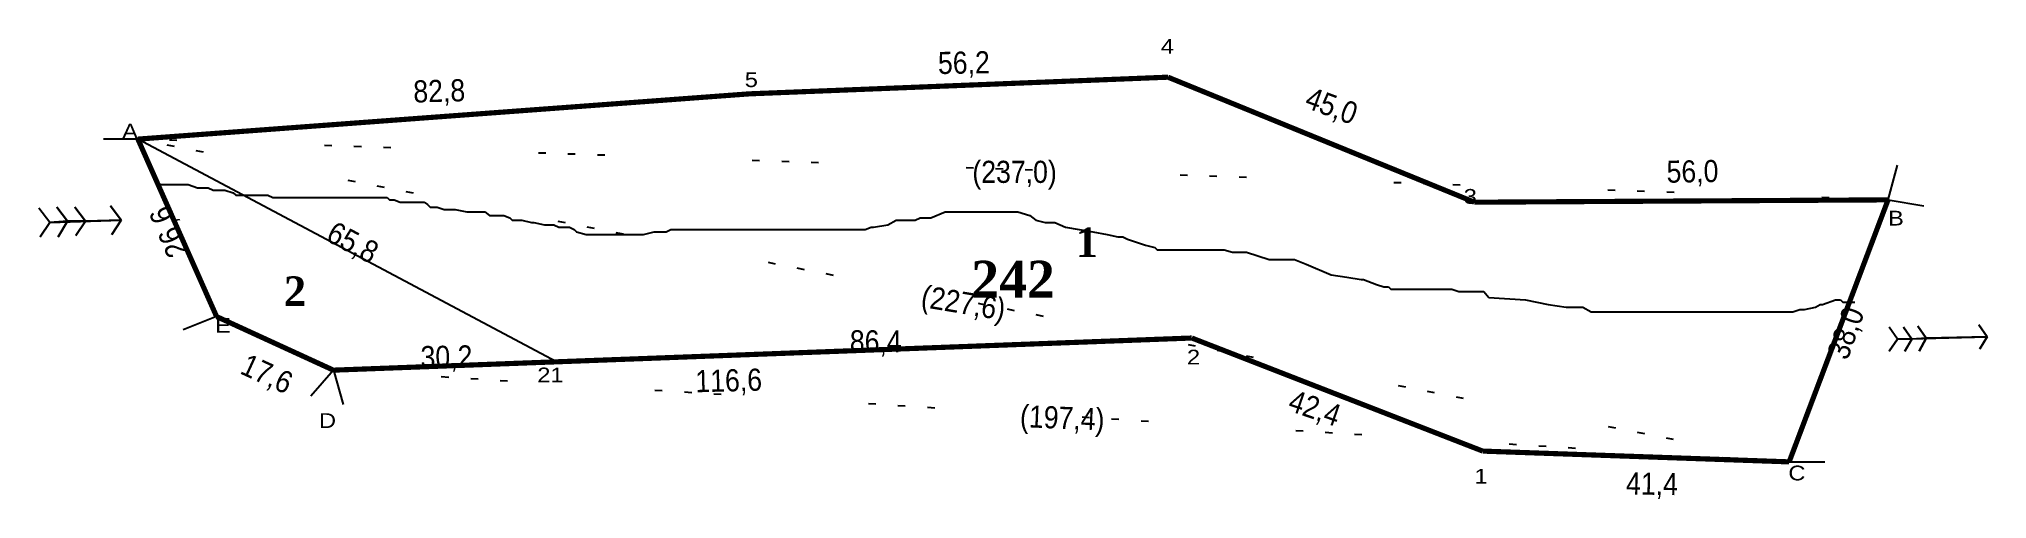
# Model space of a CAD drawing. Header units: metres. Extents: x 53 to 317, y 242 to 305.
import ezdxf
from ezdxf.enums import TextEntityAlignment as Align

# ---------------------------------------------------------------- set-up
doc = ezdxf.new("R2010")
doc.units = ezdxf.units.M
doc.linetypes.add('CHAINLINE', pattern=[29, -10, 1, -3, 1, -3, 1, -10])
for name, color, linetype in [('BLUE_STROKES', 5, 'Continuous'), ('BOUNDARY_DIMENSIONS', 220, 'Continuous'), ('CHAIN_LINES', 251, 'CHAINLINE'), ('CHAINLINE_DIMENSIONS', 251, 'Continuous'), ('DIMENSIONS', 200, 'Continuous'), ('SEPARATION_LINE', 7, 'Continuous'), ('STONES', 7, 'Continuous'), ('SUBDIVISION', 130, 'Continuous'), ('SUBDIVISION_LINES', 3, 'Continuous'), ('SURVEY_NUMBER', 1, 'Continuous')]:
    doc.layers.add(name, color=color, linetype=linetype)
doc.layers.add('BOUNDARY', color=1, linetype='Continuous', lineweight=100)
doc.styles.add('TIMES_NEW_ROMAN', font='timesbd.ttf')

msp = doc.modelspace()

# ---------------------------------------------------------------- linework, layer by layer
at = {"layer": 'BLUE_STROKES'}
for points in [[(69.47, 285.3), (69.79, 284.97)], [(69.79, 284.97), (70.11, 284.97)], [(70.11, 284.97), (70.76, 284.97)], [(70.76, 284.97), (71.08, 284.97)], [(71.08, 284.97), (71.73, 284.97)], [(71.73, 284.97), (72.54, 284.97)], [(72.54, 284.97), (72.86, 284.97)], [(72.86, 284.97), (73.18, 284.97)], [(73.18, 284.97), (73.51, 284.97)], [(73.51, 284.97), (74.8, 284.49)], [(74.8, 284.49), (75.12, 284.49)], [(75.12, 284.49), (75.93, 284.49)], [(75.93, 284.49), (76.25, 284.49)], [(76.25, 284.49), (76.9, 284.17)], [(76.9, 284.17), (77.87, 284.17)], [(77.87, 284.17), (78.19, 284.17)], [(78.19, 284.17), (78.51, 284.17)], [(78.51, 284.17), (79.64, 283.84)], [(79.64, 283.84), (79.97, 283.52)], [(79.97, 283.52), (80.94, 283.52)], [(80.94, 283.52), (81.58, 283.52)], [(81.58, 283.52), (81.91, 283.52)], [(81.91, 283.52), (82.87, 283.52)], [(82.87, 283.52), (83.68, 283.52)], [(83.68, 283.52), (84.33, 283.52)], [(84.33, 283.52), (84.98, 283.2)], [(84.98, 283.2), (85.94, 283.2)], [(85.94, 283.2), (86.59, 283.2)], [(86.59, 283.2), (87.72, 283.2)], [(87.72, 283.2), (88.69, 283.2)], [(88.69, 283.2), (89.66, 283.2)], [(89.66, 283.2), (89.98, 283.2)], [(89.98, 283.2), (91.44, 283.2)], [(91.44, 283.2), (92.73, 283.2)], [(92.73, 283.2), (94.51, 283.2)], [(94.51, 283.2), (95.15, 283.2)], [(95.15, 283.2), (96.45, 283.2)], [(96.45, 283.2), (97.09, 283.2)], [(97.09, 283.2), (97.74, 283.2)], [(97.74, 283.2), (98.55, 283.2)], [(98.55, 283.2), (98.87, 283.2)], [(98.87, 283.2), (99.51, 283.2)], [(99.51, 283.2), (99.84, 283.2)], [(99.84, 283.2), (100.16, 283.2)], [(100.16, 283.2), (100.48, 283.2)], [(100.48, 283.2), (100.81, 282.87)], [(100.81, 282.87), (101.45, 282.87)], [(101.45, 282.87), (102.26, 282.55)], [(102.26, 282.55), (102.91, 282.55)], [(102.91, 282.55), (103.88, 282.55)], [(103.88, 282.55), (104.85, 282.55)], [(104.85, 282.55), (105.17, 282.55)], [(105.17, 282.55), (105.49, 282.55)], [(105.49, 282.55), (105.98, 282.23)], [(54.77, 279.8), (53.31, 281.74)], [(54.77, 279.8), (64.46, 280.13)], [(57.19, 279.97), (54.77, 279.8)], [(57.19, 279.97), (55.73, 281.9)], [(55.73, 281.9), (57.19, 279.97)], [(57.19, 279.97), (55.9, 277.87)], [(55.9, 277.87), (57.19, 279.97)], [(59.61, 279.97), (57.19, 279.97)], [(59.61, 279.97), (58.16, 281.9)], [(58.16, 281.9), (59.61, 279.97)], [(59.61, 279.97), (58.32, 278.03)], [(58.32, 278.03), (59.61, 279.97)], [(64.46, 280.13), (59.61, 279.97)], [(64.46, 280.13), (63, 282.07)], [(63, 282.07), (64.46, 280.13)], [(64.46, 280.13), (63.17, 278.19)], [(63.17, 278.19), (64.46, 280.13)], [(105.98, 282.23), (106.3, 281.9)], [(106.3, 281.9), (106.95, 281.9)], [(106.95, 281.9), (107.27, 281.9)], [(107.27, 281.9), (108.24, 281.58)], [(108.24, 281.58), (108.56, 281.58)], [(108.56, 281.58), (109.69, 281.58)], [(109.69, 281.58), (111.31, 281.26)], [(111.31, 281.26), (113.41, 281.26)], [(113.41, 281.26), (113.73, 281.26)], [(113.73, 281.26), (114.38, 280.77)], [(114.38, 280.77), (115.02, 280.77)], [(115.02, 280.77), (115.67, 280.77)], [(115.67, 280.77), (116.32, 280.77)], [(116.32, 280.77), (117.12, 280.45)], [(117.12, 280.45), (117.45, 280.13)], [(117.45, 280.13), (118.42, 280.13)], [(118.42, 280.13), (118.74, 280.13)], [(118.74, 280.13), (120.03, 279.8)], [(168.33, 279.48), (169.47, 280.13)], [(169.47, 280.13), (170.43, 280.13)], [(170.43, 280.13), (172.05, 280.13)], [(172.05, 280.13), (172.7, 280.45)], [(172.7, 280.45), (174.15, 280.45)], [(174.15, 280.45), (176.09, 281.26)], [(176.09, 281.26), (177.54, 281.26)], [(177.54, 281.26), (178.19, 281.26)], [(178.19, 281.26), (179.16, 281.26)], [(179.16, 281.26), (179.48, 281.26)], [(179.48, 281.26), (180.13, 281.26)], [(180.13, 281.26), (181.58, 281.26)], [(181.58, 281.26), (181.9, 281.26)], [(181.9, 281.26), (182.87, 281.26)], [(182.87, 281.26), (183.2, 281.26)], [(183.2, 281.26), (184.17, 281.26)], [(184.17, 281.26), (184.65, 281.26)], [(184.65, 281.26), (185.94, 281.26)], [(185.94, 281.26), (187.56, 280.77)], [(187.56, 280.77), (188.37, 280.13)], [(188.37, 280.13), (189.66, 279.8)], [(54.77, 279.8), (53.47, 277.87)], [(53.47, 277.87), (54.77, 279.8)], [(120.03, 279.8), (120.35, 279.8)], [(120.35, 279.8), (121.81, 279.48)], [(121.81, 279.48), (122.45, 279.48)], [(122.45, 279.48), (123.1, 279.48)], [(123.1, 279.48), (123.75, 279.16)], [(123.75, 279.16), (124.07, 279.16)], [(124.07, 279.16), (124.88, 279.16)], [(124.88, 279.16), (125.2, 279.16)], [(125.2, 279.16), (125.85, 278.83)], [(125.85, 278.83), (126.17, 278.51)], [(126.17, 278.51), (127.46, 278.19)], [(127.46, 278.19), (128.59, 278.19)], [(128.59, 278.19), (128.92, 278.19)], [(128.92, 278.19), (129.24, 278.19)], [(129.24, 278.19), (129.89, 278.19)], [(129.89, 278.19), (130.21, 278.19)], [(130.21, 278.19), (130.53, 278.19)], [(130.53, 278.19), (130.86, 278.19)], [(130.86, 278.19), (131.5, 278.19)], [(131.5, 278.19), (131.99, 278.19)], [(131.99, 278.19), (132.31, 278.19)], [(132.31, 278.19), (132.63, 278.19)], [(132.63, 278.19), (133.28, 278.19)], [(133.28, 278.19), (133.6, 278.19)], [(133.6, 278.19), (133.92, 278.19)], [(133.92, 278.19), (135.22, 278.19)], [(135.22, 278.19), (136.67, 278.51)], [(136.67, 278.51), (136.99, 278.51)], [(136.99, 278.51), (137.32, 278.51)], [(137.32, 278.51), (138.29, 278.51)], [(138.29, 278.51), (138.93, 278.83)], [(138.93, 278.83), (139.42, 278.83)], [(139.42, 278.83), (140.06, 278.83)], [(140.06, 278.83), (140.39, 278.83)], [(140.39, 278.83), (141.68, 278.83)], [(141.68, 278.83), (142, 278.83)], [(142, 278.83), (142.33, 278.83)], [(142.33, 278.83), (142.65, 278.83)], [(142.65, 278.83), (142.97, 278.83)], [(142.97, 278.83), (143.46, 278.83)], [(143.46, 278.83), (143.78, 278.83)], [(143.78, 278.83), (145.07, 278.83)], [(145.07, 278.83), (145.72, 278.83)], [(145.72, 278.83), (146.04, 278.83)], [(146.04, 278.83), (147.17, 278.83)], [(147.17, 278.83), (147.49, 278.83)], [(147.49, 278.83), (147.82, 278.83)], [(147.82, 278.83), (148.79, 278.83)], [(148.79, 278.83), (149.11, 278.83)], [(149.11, 278.83), (150.08, 278.83)], [(150.08, 278.83), (152.83, 278.83)], [(152.83, 278.83), (154.12, 278.83)], [(154.12, 278.83), (155.57, 278.83)], [(155.57, 278.83), (155.9, 278.83)], [(155.9, 278.83), (157.51, 278.83)], [(157.51, 278.83), (158.64, 278.83)], [(158.64, 278.83), (159.29, 278.83)], [(159.29, 278.83), (161.23, 278.83)], [(161.23, 278.83), (162.03, 278.83)], [(162.03, 278.83), (163.65, 278.83)], [(163.65, 278.83), (164.3, 278.83)], [(164.3, 278.83), (165.27, 278.83)], [(165.27, 278.83), (166.07, 279.16)], [(166.07, 279.16), (166.4, 279.16)], [(166.4, 279.16), (168.33, 279.48)], [(189.66, 279.8), (189.98, 279.8)], [(189.98, 279.8), (190.95, 279.8)], [(190.95, 279.8), (192.41, 279.16)], [(192.41, 279.16), (196.12, 278.51)], [(196.12, 278.51), (198.06, 278.19)], [(198.06, 278.19), (199.51, 277.87)], [(199.51, 277.87), (200.16, 277.87)], [(200.16, 277.87), (200.81, 277.54)], [(200.81, 277.54), (203.23, 276.73)], [(203.23, 276.73), (204.52, 276.41)], [(204.52, 276.41), (204.84, 276.09)], [(204.84, 276.09), (205.49, 276.09)], [(205.49, 276.09), (206.14, 276.09)], [(206.14, 276.09), (206.46, 276.09)], [(206.46, 276.09), (207.27, 276.09)], [(207.27, 276.09), (207.91, 276.09)], [(207.91, 276.09), (208.56, 276.09)], [(208.56, 276.09), (209.53, 276.09)], [(209.53, 276.09), (210.18, 276.09)], [(210.18, 276.09), (211.31, 276.09)], [(211.31, 276.09), (211.95, 276.09)], [(211.95, 276.09), (212.28, 276.09)], [(212.28, 276.09), (213.25, 276.09)], [(213.25, 276.09), (213.57, 276.09)], [(213.57, 276.09), (213.89, 276.09)], [(213.89, 276.09), (215.02, 275.76)], [(215.02, 275.76), (215.35, 275.76)], [(215.35, 275.76), (216.96, 275.76)], [(216.96, 275.76), (220.03, 274.8)], [(220.03, 274.8), (221.65, 274.8)], [(221.65, 274.8), (223.42, 274.8)], [(223.42, 274.8), (225.04, 274.15)], [(225.04, 274.15), (228.43, 272.7)], [(228.43, 272.7), (230.53, 272.37)], [(230.53, 272.37), (232.47, 272.05)], [(232.47, 272.05), (232.79, 272.05)], [(232.79, 272.05), (234.57, 271.4)], [(234.57, 271.4), (235.54, 271.08)], [(235.54, 271.08), (235.86, 271.08)], [(235.86, 271.08), (236.19, 271.08)], [(236.19, 271.08), (236.51, 270.76)], [(236.51, 270.76), (236.99, 270.76)], [(236.99, 270.76), (237.32, 270.76)], [(237.32, 270.76), (237.64, 270.76)], [(237.64, 270.76), (238.61, 270.76)], [(238.61, 270.76), (238.93, 270.76)], [(238.93, 270.76), (239.58, 270.76)], [(239.58, 270.76), (240.71, 270.76)], [(240.71, 270.76), (241.03, 270.76)], [(241.03, 270.76), (242, 270.76)], [(242, 270.76), (242.97, 270.76)], [(242.97, 270.76), (243.94, 270.76)], [(243.94, 270.76), (244.75, 270.76)], [(244.75, 270.76), (245.72, 270.43)], [(245.72, 270.43), (246.36, 270.43)], [(246.36, 270.43), (247.66, 270.43)], [(247.66, 270.43), (248.14, 270.43)], [(248.14, 270.43), (248.79, 270.43)], [(248.79, 270.43), (249.11, 270.43)], [(249.11, 270.43), (249.76, 269.63)], [(249.76, 269.63), (254.76, 269.3)], [(254.76, 269.3), (257.83, 268.66)], [(294.99, 268.66), (296.77, 269.3)], [(296.77, 269.3), (297.09, 269.3)], [(297.09, 269.3), (297.41, 269.3)], [(297.41, 269.3), (297.74, 268.98)], [(257.83, 268.66), (260.26, 268.33)], [(260.26, 268.33), (262.52, 268.33)], [(262.52, 268.33), (263.65, 267.69)], [(263.65, 267.69), (264.62, 267.69)], [(264.62, 267.69), (265.59, 267.69)], [(265.59, 267.69), (265.91, 267.69)], [(265.91, 267.69), (266.23, 267.69)], [(266.23, 267.69), (267.69, 267.69)], [(267.69, 267.69), (268.01, 267.69)], [(268.01, 267.69), (268.98, 267.69)], [(268.98, 267.69), (269.3, 267.69)], [(269.3, 267.69), (271.08, 267.69)], [(271.08, 267.69), (272.37, 267.69)], [(272.37, 267.69), (273.99, 267.69)], [(273.99, 267.69), (275.76, 267.69)], [(275.76, 267.69), (277.06, 267.69)], [(277.06, 267.69), (277.38, 267.69)], [(277.38, 267.69), (278.19, 267.69)], [(278.19, 267.69), (278.83, 267.69)], [(278.83, 267.69), (279.16, 267.69)], [(279.16, 267.69), (279.8, 267.69)], [(279.8, 267.69), (281.1, 267.69)], [(281.1, 267.69), (282.87, 267.69)], [(282.87, 267.69), (284.49, 267.69)], [(284.49, 267.69), (285.94, 267.69)], [(285.94, 267.69), (287.56, 267.69)], [(287.56, 267.69), (289.34, 267.69)], [(289.34, 267.69), (289.98, 267.69)], [(289.98, 267.69), (290.63, 267.69)], [(290.63, 267.69), (290.95, 267.69)], [(290.95, 267.69), (291.92, 268.01)], [(291.92, 268.01), (292.24, 268.01)], [(292.24, 268.01), (292.57, 268.01)], [(292.57, 268.01), (294.02, 268.33)], [(294.02, 268.33), (294.67, 268.66)], [(294.67, 268.66), (294.99, 268.66)], [(297.74, 268.98), (298.06, 268.98)], [(298.06, 268.98), (298.38, 268.98)], [(298.38, 268.98), (299.03, 268.98)], [(299.03, 268.98), (299.35, 268.98)], [(305.17, 263.97), (304.04, 265.59)], [(305.17, 263.97), (304.04, 262.36)], [(304.04, 262.36), (305.17, 263.97)], [(305.17, 263.97), (317.28, 264.29)], [(307.11, 263.97), (305.17, 263.97)], [(307.11, 263.97), (305.97, 265.59)], [(305.97, 265.59), (307.11, 263.97)], [(307.11, 263.97), (306.14, 262.36)], [(306.14, 262.36), (307.11, 263.97)], [(309.04, 264.13), (307.11, 263.97)], [(309.04, 264.13), (307.91, 265.75)], [(307.91, 265.75), (309.04, 264.13)], [(309.04, 264.13), (308.07, 262.36)], [(308.07, 262.36), (309.04, 264.13)], [(317.28, 264.29), (309.04, 264.13)], [(317.28, 264.29), (316.15, 265.91)], [(316.15, 265.91), (317.28, 264.29)], [(317.28, 264.29), (316.31, 262.68)], [(316.31, 262.68), (317.28, 264.29)]]:
    msp.add_lwpolyline(points, dxfattribs=at)
at = {"layer": 'BOUNDARY', "const_width": 0.7}
for points in [[(149.59, 297.25), (206.3, 299.51)], [(206.3, 299.51), (247.82, 282.55)], [(66.72, 291.11), (149.59, 297.25)], [(77.38, 267.04), (66.72, 291.11)], [(247.82, 282.55), (303.87, 282.87)], [(303.87, 282.87), (290.47, 247.33)], [(93.21, 259.77), (77.38, 267.04)], [(209.53, 264.13), (123.42, 260.9)], [(248.95, 248.79), (209.53, 264.13)], [(123.42, 260.9), (93.21, 259.77)], [(290.47, 247.33), (248.95, 248.79)]]:
    msp.add_lwpolyline(points, dxfattribs=at)
at = {"layer": 'CHAIN_LINES', "linetype": 'CHAINLINE'}
for points in [[(303.87, 282.87), (66.72, 291.11)], [(66.72, 291.11), (290.47, 247.33)], [(77.38, 267.04), (66.72, 291.11)], [(290.47, 247.33), (303.87, 282.87)], [(93.21, 259.77), (77.38, 267.04)], [(290.47, 247.33), (93.21, 259.77)]]:
    msp.add_lwpolyline(points, dxfattribs=at)
at = {"layer": 'SEPARATION_LINE'}
for points in [[(66.72, 291.11), (62.04, 291.11)], [(303.87, 282.87), (305.17, 287.56)], [(303.87, 282.87), (308.72, 282.07)], [(77.38, 267.04), (72.86, 265.26)], [(93.21, 259.77), (90.14, 256.22)], [(93.21, 259.77), (94.51, 255.09)], [(290.47, 247.33), (295.31, 247.33)]]:
    msp.add_lwpolyline(points, dxfattribs=at)
at = {"layer": 'SUBDIVISION_LINES'}
msp.add_lwpolyline([(123.42, 260.9), (66.72, 291.11)], dxfattribs=at)

# ---------------------------------------------------------------- texts
at = {"layer": 'BOUNDARY_DIMENSIONS', "width": 0.9}
for s, rotation, p in [('56,2', 0.929, (178.64, 301.49)), ('82,8', 1.6555, (107.55, 297.66)), ('45,0', -20.3892, (228.48, 295.64)), ('56,0', 0.8637, (277.37, 286.74)), ('26,6', 113.1986, (70.9, 278.5)), ('38,0', 70.56, (298.13, 264.81)), ('17,6', -24.5816, (84.22, 259.28)), ('116,6', 1.5208, (146.77, 258.38)), ('42,4', -19.0412, (226.2, 254.63)), ('41,4', -0.8905, (271.88, 244.36))]:
    msp.add_text(s, height=3, rotation=rotation, dxfattribs=at).set_placement(p, align=Align.MIDDLE_CENTER)
at = {"layer": 'CHAINLINE_DIMENSIONS', "width": 0.9}
msp.add_text('(237,0)', height=3, dxfattribs=at).set_placement((185.51, 286.67), align=Align.MIDDLE_CENTER)
for s, rotation, p in [('(227,6)', -9.4623, (178.59, 268.91)), ('(197,4)', -2.4896, (191.98, 253.31))]:
    msp.add_text(s, height=3, rotation=rotation, dxfattribs=at).set_placement(p, align=Align.MIDDLE_CENTER)
at = {"layer": 'DIMENSIONS', "width": 0.9}
for s, rotation, p in [('65,8', -28.0725, (95.85, 277.11)), ('30,2', 0.9444, (108.53, 261.59))]:
    msp.add_text(s, height=3, rotation=rotation, dxfattribs=at).set_placement(p, align=Align.MIDDLE_CENTER)
msp.add_text('86,4', height=3, dxfattribs=at).set_placement((166.7, 263.68), align=Align.MIDDLE_CENTER)
at = {"layer": 'STONES', "width": 1.2}
for s, p in [('4', (206.22, 303.7)), ('5', (149.84, 299.17)), ('3', (247.26, 283.34)), ('B', (304.94, 280.39)), ('E', (78.24, 265.85)), ('2', (209.76, 261.54)), ('21', (122.62, 259.12)), ('D', (92.41, 252.93)), ('1', (248.72, 245.38))]:
    msp.add_text(s, height=2, dxfattribs=at).set_placement(p, align=Align.MIDDLE_CENTER)
for s, rotation, p in [('A', -0.6095, (65.66, 292.19)), ('C', -0.8551, (291.52, 245.82))]:
    msp.add_text(s, height=2, rotation=rotation, dxfattribs=at).set_placement(p, align=Align.MIDDLE_CENTER)
at = {"layer": 'SUBDIVISION', "style": 'TIMES_NEW_ROMAN'}
for s, p in [('1', (195.3, 277.1)), ('2', (88, 270.49))]:
    msp.add_text(s, height=4, dxfattribs=at).set_placement(p, align=Align.MIDDLE_CENTER)
at = {"layer": 'SURVEY_NUMBER', "style": 'TIMES_NEW_ROMAN'}
msp.add_text('242', height=5, dxfattribs=at).set_placement((185.3, 272.11), align=Align.MIDDLE_CENTER)

doc.saveas('drawing.dxf')
